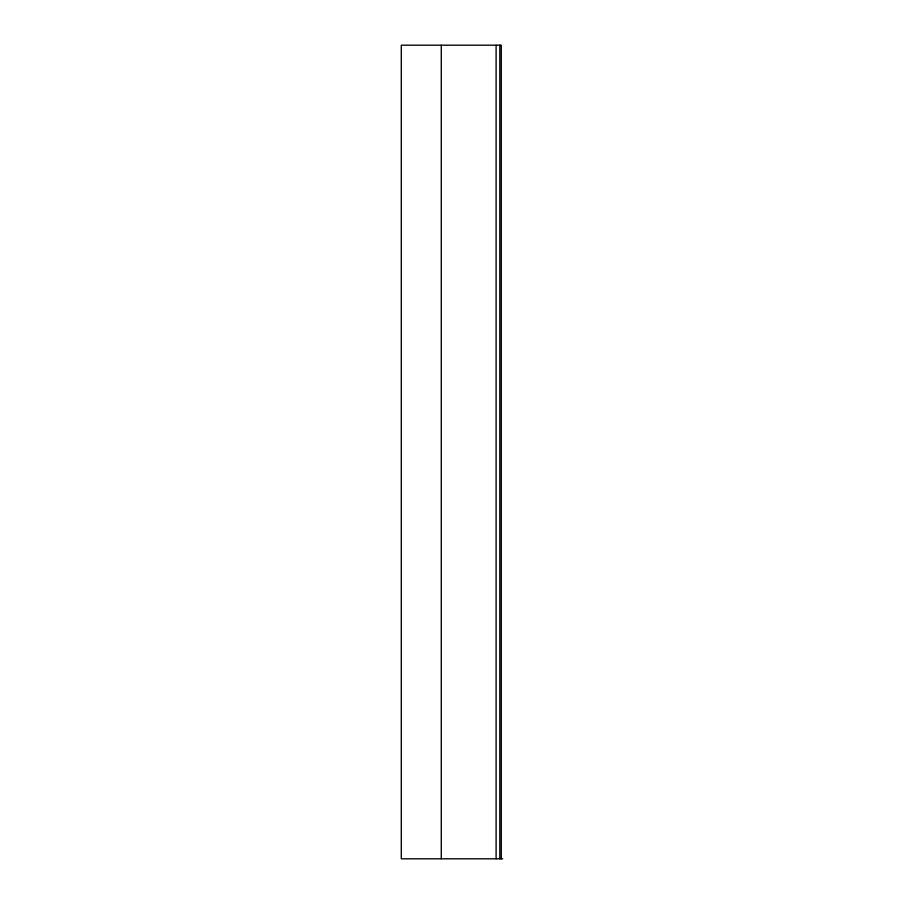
<?xml version="1.0" encoding="UTF-8"?>
<svg xmlns="http://www.w3.org/2000/svg" width="904" height="904" viewBox="0 0 904 904"><rect width="100%" height="100%" fill="white"/><g stroke="black" fill="none" stroke-linecap="round" stroke-linejoin="round"><path stroke-width="1.36" d="M502.714 858.8L401.286 858.8L401.286 45.2L501.291 45.2L501.291 858.8M499.81 45.2L499.81 858.8M496.104 45.2L496.104 858.8M441.276 45.2L441.276 858.8"/></g></svg>
